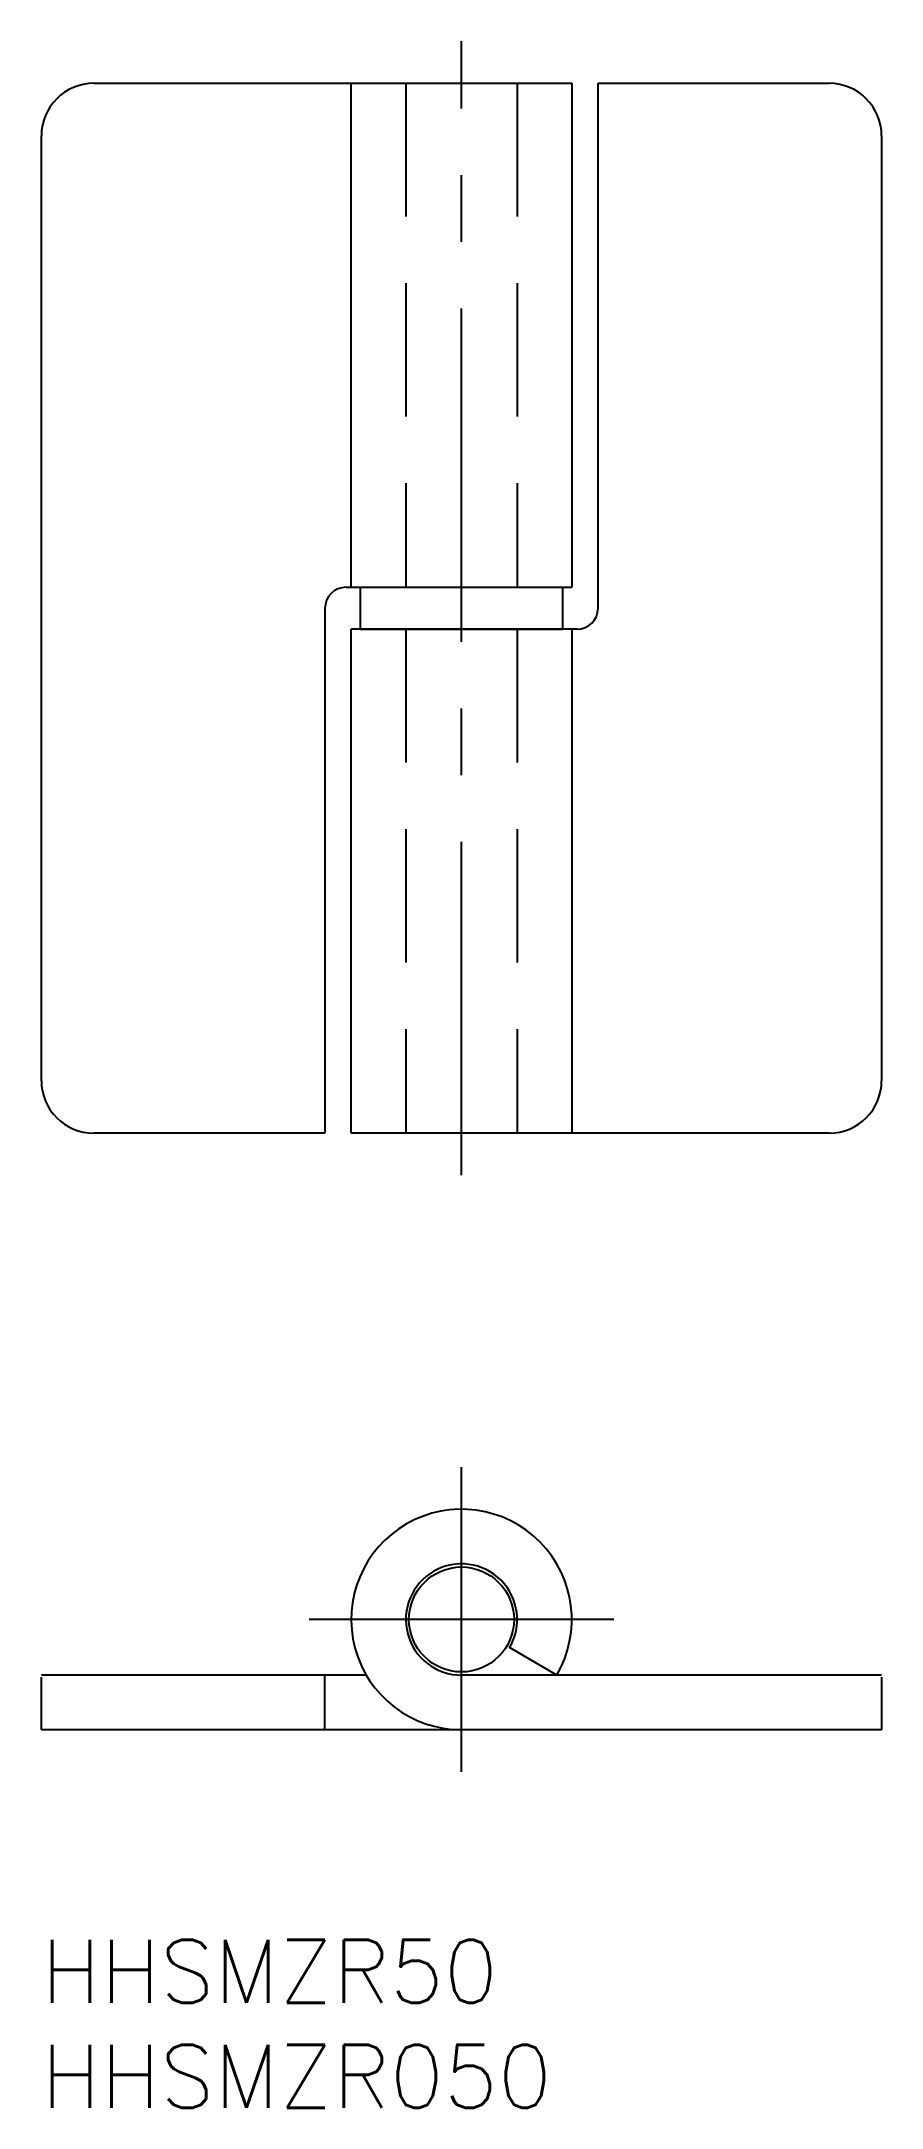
# Model space of a CAD drawing. Extents: x 0 to 40, y -8 to 90.4.
import ezdxf

# ---------------------------------------------------------------- set-up
doc = ezdxf.new("R2010")
doc.units = 0
doc.header["$LTSCALE"] = 0.5
doc.linetypes.add('CENTER', pattern=[50.8, 31.75, -6.35, 6.35, -6.35])
doc.linetypes.add('DASHED', pattern=[19.05, 12.7, -6.35])
for name, color, linetype in [('MSM_CENTER', 1, 'CENTER'), ('MSM_CONTINUOUS', 7, 'CONTINUOUS'), ('MSM_DASHED', 4, 'DASHED'), ('MSM_PART_NUMBER', 7, 'CONTINUOUS')]:
    doc.layers.add(name, color=color, linetype=linetype)
doc.styles.get("Standard").update_dxf_attribs({"font": 'txt.shx', "height": 3, "bigfont": 'bigfont.shx'})

# ---------------------------------------------------------------- blocks, each defined once
blk = doc.blocks.new('*U2')
at = {"layer": 'MSM_PART_NUMBER'}
blk.add_text('HHSMZR50', height=3, dxfattribs=at).set_placement((0, -3))
blk = doc.blocks.new('*U3')
at = {"layer": 'MSM_PART_NUMBER'}
blk.add_text('HHSMZR050', height=3, dxfattribs=at).set_placement((0, -8))

msp = doc.modelspace()

# ---------------------------------------------------------------- linework, layer by layer
at = {"layer": 'MSM_CENTER'}
for p, q in [((20, 36.411), (20, 90.411)), ((20, 8), (20, 22.5)), ((27.25, 15.25), (12.75, 15.25))]:
    msp.add_line(p, q, dxfattribs=at)
at = {"layer": 'MSM_CONTINUOUS'}
for p, q in [((2.5, 88.411), (25.25, 88.411)), ((14.75, 64.411), (14.75, 88.411)), ((25.25, 88.411), (25.25, 64.411)), ((26.5, 88.411), (37.5, 88.411)), ((26.5, 63.411), (26.5, 88.411)), ((0, 40.911), (0, 85.911)), ((40, 85.911), (40, 40.911)), ((14.5, 64.411), (25.25, 64.411)), ((15.2, 62.411), (15.2, 64.411)), ((24.8, 64.411), (24.8, 62.411)), ((13.5, 63.411), (13.5, 38.411)), ((14.75, 38.411), (14.75, 62.411)), ((25.5, 62.411), (14.75, 62.411)), ((15.2, 62.411), (24.8, 62.411)), ((25.25, 62.411), (25.25, 38.411)), ((13.5, 38.411), (2.5, 38.411)), ((37.5, 38.411), (14.75, 38.411)), ((24.532, 12.6), (22.288, 13.912)), ((15.468, 12.6), (0, 12.6)), ((0, 10), (0, 12.5)), ((13.5, 10), (13.5, 12.6)), ((40, 12.6), (20, 12.6)), ((40, 12.5), (40, 10)), ((40, 10), (0, 10))]:
    msp.add_line(p, q, dxfattribs=at)
msp.add_circle((20, 15.25), 2.5, dxfattribs=at)
for centre, radius, start, end in [((2.5, 85.911), 2.5, 90, 180), ((37.5, 85.911), 2.5, 0, 90), ((14.5, 63.411), 1, 90, 180), ((25.5, 63.411), 1, 270, 0), ((2.5, 40.911), 2.5, 180, 270), ((37.5, 40.911), 2.5, 270, 0), ((20, 15.25), 5.25, 329.68445, 270), ((20, 15.25), 2.65, 329.68445, 270)]:
    msp.add_arc(centre, radius, start, end, dxfattribs=at)
at = {"layer": 'MSM_DASHED'}
for p, q in [((17.35, 88.411), (17.35, 64.411)), ((22.65, 88.411), (22.65, 64.411)), ((17.35, 62.411), (17.35, 38.411)), ((22.65, 62.411), (22.65, 38.411))]:
    msp.add_line(p, q, dxfattribs=at)

# ---------------------------------------------------------------- block references
at = {"layer": 'MSM_CONTINUOUS'}
for name in ['*U2', '*U3']:
    msp.add_blockref(name, (0, 0), dxfattribs=at)

doc.saveas('drawing.dxf')
